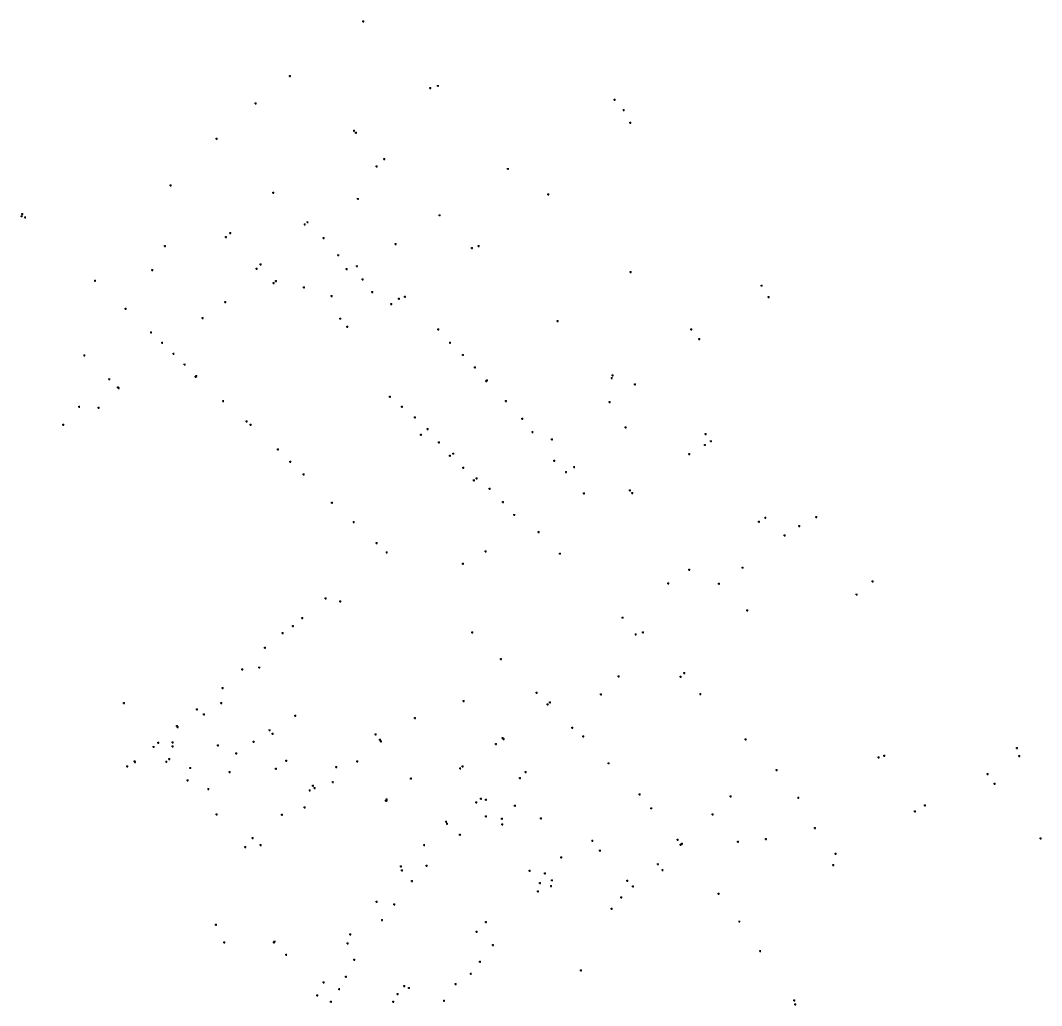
# Model space of a CAD drawing. Header units: metres. Extents: x 363000 to 405963, y 1840183 to 1859877.
# Drawn here: x 405425 to 405751.1, y 1859563.1 to 1859877.5 of the extents above; entities that cross this region are included whole.
import ezdxf

# ---------------------------------------------------------------- set-up
doc = ezdxf.new("R2010")
doc.units = ezdxf.units.M
doc.header["$LTSCALE"] = 0.4
doc.layers.add('11', color=7, linetype='Continuous', lineweight=25)

msp = doc.modelspace()

# ---------------------------------------------------------------- linework, layer by layer
at = {"layer": '11'}
for p, q in [((405534.76, 1859877.17), (405534.13, 1859877.17)), ((405534.45, 1859877.48), (405534.45, 1859876.86)), ((405511.37, 1859859.71), (405510.74, 1859859.71)), ((405511.05, 1859860.02), (405511.05, 1859859.4)), ((405555.82, 1859856.14), (405555.82, 1859855.52)), ((405558.61, 1859856.56), (405557.99, 1859856.56)), ((405558.3, 1859856.87), (405558.3, 1859856.25)), ((405556.13, 1859855.83), (405555.51, 1859855.83)), ((405500.36, 1859850.99), (405499.74, 1859850.99)), ((405500.05, 1859851.31), (405500.05, 1859850.68)), ((405615.07, 1859852.11), (405614.44, 1859852.11)), ((405614.75, 1859852.42), (405614.75, 1859851.79)), ((405617.95, 1859848.83), (405617.33, 1859848.83)), ((405617.64, 1859849.14), (405617.64, 1859848.52)), ((405620.02, 1859844.81), (405619.39, 1859844.81)), ((405619.71, 1859845.12), (405619.71, 1859844.49)), ((405487.91, 1859839.72), (405487.29, 1859839.72)), ((405487.6, 1859840.04), (405487.6, 1859839.41)), ((405531.83, 1859842.25), (405531.21, 1859842.25)), ((405531.52, 1859842.57), (405531.52, 1859841.94)), ((405532.44, 1859841.6), (405531.81, 1859841.6)), ((405532.12, 1859841.92), (405532.12, 1859841.29)), ((405541.51, 1859833.21), (405540.89, 1859833.21)), ((405541.2, 1859833.52), (405541.2, 1859832.9)), ((405539.07, 1859830.82), (405538.44, 1859830.82)), ((405538.75, 1859831.13), (405538.75, 1859830.51)), ((405580.92, 1859830.07), (405580.29, 1859830.07)), ((405580.6, 1859830.38), (405580.6, 1859829.76)), ((405473.22, 1859824.8), (405472.59, 1859824.8)), ((405472.91, 1859825.12), (405472.91, 1859824.49)), ((405506.05, 1859822.46), (405505.42, 1859822.46)), ((405505.73, 1859822.78), (405505.73, 1859822.15)), ((405533.09, 1859820.49), (405532.47, 1859820.49)), ((405532.78, 1859820.8), (405532.78, 1859820.18)), ((405593.85, 1859821.92), (405593.23, 1859821.92)), ((405593.54, 1859822.23), (405593.54, 1859821.6)), ((405425.61, 1859814.95), (405424.99, 1859814.95)), ((405425.88, 1859815.63), (405425.25, 1859815.63)), ((405425.3, 1859815.27), (405425.3, 1859814.64)), ((405425.57, 1859815.95), (405425.57, 1859815.32)), ((405426.77, 1859814.54), (405426.15, 1859814.54)), ((405426.46, 1859814.85), (405426.46, 1859814.23)), ((405559.1, 1859815.27), (405558.48, 1859815.27)), ((405558.79, 1859815.59), (405558.79, 1859814.96)), ((405516.07, 1859812.39), (405515.45, 1859812.39)), ((405515.76, 1859812.7), (405515.76, 1859812.08)), ((405516.93, 1859813.04), (405516.3, 1859813.04)), ((405516.62, 1859813.35), (405516.62, 1859812.72)), ((405490.94, 1859808.33), (405490.32, 1859808.33)), ((405490.63, 1859808.65), (405490.63, 1859808.02)), ((405492.31, 1859809.55), (405491.69, 1859809.55)), ((405492, 1859809.86), (405492, 1859809.23)), ((405522.1, 1859807.99), (405521.48, 1859807.99)), ((405521.79, 1859808.31), (405521.79, 1859807.68)), ((405471.44, 1859805.45), (405470.81, 1859805.45)), ((405471.12, 1859805.77), (405471.12, 1859805.14)), ((405545.06, 1859806.1), (405544.44, 1859806.1)), ((405544.75, 1859806.41), (405544.75, 1859805.79)), ((405569.5, 1859804.83), (405568.88, 1859804.83)), ((405569.19, 1859805.14), (405569.19, 1859804.52)), ((405571.61, 1859805.41), (405570.98, 1859805.41)), ((405571.29, 1859805.72), (405571.29, 1859805.1)), ((405526.79, 1859802.51), (405526.16, 1859802.51)), ((405526.47, 1859802.82), (405526.47, 1859802.2)), ((405467.42, 1859797.74), (405466.79, 1859797.74)), ((405467.11, 1859798.06), (405467.11, 1859797.43)), ((405500.68, 1859798.24), (405500.05, 1859798.24)), ((405500.36, 1859798.55), (405500.36, 1859797.93)), ((405501.94, 1859799.56), (405501.32, 1859799.56)), ((405501.63, 1859799.88), (405501.63, 1859799.25)), ((405529.41, 1859798.12), (405528.79, 1859798.12)), ((405529.1, 1859798.43), (405529.1, 1859797.81)), ((405532.75, 1859799), (405532.13, 1859799)), ((405532.44, 1859799.31), (405532.44, 1859798.68)), ((405620.16, 1859797.15), (405619.53, 1859797.15)), ((405619.85, 1859797.46), (405619.85, 1859796.83)), ((405449.11, 1859794.34), (405448.49, 1859794.34)), ((405448.8, 1859794.65), (405448.8, 1859794.03)), ((405505.77, 1859793.96), (405505.77, 1859793.33)), ((405506.84, 1859794.22), (405506.22, 1859794.22)), ((405506.53, 1859794.53), (405506.53, 1859793.91)), ((405534.54, 1859794.76), (405533.92, 1859794.76)), ((405534.23, 1859795.07), (405534.23, 1859794.45)), ((405506.09, 1859793.64), (405505.46, 1859793.64)), ((405515.79, 1859792.23), (405515.16, 1859792.23)), ((405515.47, 1859792.54), (405515.47, 1859791.92)), ((405537.65, 1859790.8), (405537.03, 1859790.8)), ((405537.34, 1859791.11), (405537.34, 1859790.48)), ((405661.95, 1859792.82), (405661.32, 1859792.82)), ((405661.63, 1859793.13), (405661.63, 1859792.51)), ((405490.71, 1859787.54), (405490.09, 1859787.54)), ((405490.4, 1859787.85), (405490.4, 1859787.23)), ((405524.68, 1859789.52), (405524.06, 1859789.52)), ((405524.37, 1859789.83), (405524.37, 1859789.2)), ((405546.18, 1859788.63), (405545.56, 1859788.63)), ((405545.87, 1859788.94), (405545.87, 1859788.32)), ((405548.03, 1859789.3), (405547.4, 1859789.3)), ((405547.71, 1859789.61), (405547.71, 1859788.98)), ((405664.25, 1859789.17), (405663.62, 1859789.17)), ((405663.94, 1859789.48), (405663.94, 1859788.86)), ((405458.86, 1859785.43), (405458.24, 1859785.43)), ((405458.55, 1859785.74), (405458.55, 1859785.12)), ((405543.74, 1859786.95), (405543.12, 1859786.95)), ((405543.43, 1859787.27), (405543.43, 1859786.64)), ((405483.47, 1859782.42), (405482.85, 1859782.42)), ((405483.16, 1859782.74), (405483.16, 1859782.11)), ((405527.46, 1859782.29), (405526.83, 1859782.29)), ((405527.14, 1859782.6), (405527.14, 1859781.98)), ((405596.8, 1859781.52), (405596.18, 1859781.52)), ((405596.49, 1859781.83), (405596.49, 1859781.21)), ((405467, 1859777.91), (405466.38, 1859777.91)), ((405466.69, 1859778.23), (405466.69, 1859777.6)), ((405529.69, 1859779.67), (405529.06, 1859779.67)), ((405529.37, 1859779.98), (405529.37, 1859779.36)), ((405558.75, 1859778.86), (405558.12, 1859778.86)), ((405558.44, 1859779.18), (405558.44, 1859778.55)), ((405639.51, 1859778.87), (405638.88, 1859778.87)), ((405639.2, 1859779.18), (405639.2, 1859778.56)), ((405470.52, 1859774.6), (405469.9, 1859774.6)), ((405470.21, 1859774.91), (405470.21, 1859774.29)), ((405562.5, 1859774.59), (405561.87, 1859774.59)), ((405562.18, 1859774.9), (405562.18, 1859774.28)), ((405642.12, 1859775.79), (405641.49, 1859775.79)), ((405641.8, 1859776.1), (405641.8, 1859775.48)), ((405474.14, 1859771.11), (405473.52, 1859771.11)), ((405473.83, 1859771.42), (405473.83, 1859770.79)), ((405445.71, 1859770.49), (405445.09, 1859770.49)), ((405445.4, 1859770.81), (405445.4, 1859770.18)), ((405477.43, 1859767.92), (405477.43, 1859767.3)), ((405566.55, 1859770.69), (405565.93, 1859770.69)), ((405566.24, 1859771), (405566.24, 1859770.38)), ((405477.75, 1859767.61), (405477.12, 1859767.61)), ((405570.38, 1859766.74), (405569.76, 1859766.74)), ((405570.07, 1859767.05), (405570.07, 1859766.43)), ((405453.65, 1859762.93), (405453.02, 1859762.93)), ((405453.34, 1859763.24), (405453.34, 1859762.62)), ((405481.2, 1859763.75), (405480.58, 1859763.75)), ((405481.41, 1859763.92), (405480.78, 1859763.92)), ((405480.89, 1859764.06), (405480.89, 1859763.44)), ((405481.1, 1859764.23), (405481.1, 1859763.6)), ((405574.06, 1859762.38), (405573.44, 1859762.38)), ((405574.27, 1859762.52), (405573.64, 1859762.52)), ((405573.75, 1859762.69), (405573.75, 1859762.07)), ((405573.95, 1859762.83), (405573.95, 1859762.21)), ((405614.12, 1859763.3), (405613.5, 1859763.3)), ((405614.35, 1859764.17), (405613.73, 1859764.17)), ((405613.81, 1859763.62), (405613.81, 1859762.99)), ((405614.04, 1859764.48), (405614.04, 1859763.86)), ((405621.22, 1859761.56), (405621.22, 1859760.94)), ((405456.41, 1859760.32), (405455.78, 1859760.32)), ((405456.6, 1859760.14), (405455.97, 1859760.14)), ((405456.1, 1859760.63), (405456.1, 1859760.01)), ((405456.28, 1859760.45), (405456.28, 1859759.83)), ((405621.54, 1859761.25), (405620.91, 1859761.25)), ((405490, 1859755.99), (405489.38, 1859755.99)), ((405489.69, 1859756.3), (405489.69, 1859755.68)), ((405543.3, 1859757.33), (405542.67, 1859757.33)), ((405542.99, 1859757.64), (405542.99, 1859757.01)), ((405580.36, 1859755.95), (405579.74, 1859755.95)), ((405580.05, 1859756.26), (405580.05, 1859755.63)), ((405613.47, 1859755.68), (405612.85, 1859755.68)), ((405613.16, 1859755.99), (405613.16, 1859755.37)), ((405444.01, 1859754.11), (405443.39, 1859754.11)), ((405443.7, 1859754.43), (405443.7, 1859753.8)), ((405450.2, 1859753.85), (405449.57, 1859753.85)), ((405449.89, 1859754.16), (405449.89, 1859753.53)), ((405547.12, 1859754.16), (405546.49, 1859754.16)), ((405546.81, 1859754.47), (405546.81, 1859753.85)), ((405438.92, 1859748.44), (405438.29, 1859748.44)), ((405438.6, 1859748.75), (405438.6, 1859748.13)), ((405497.51, 1859749.43), (405496.88, 1859749.43)), ((405497.19, 1859749.74), (405497.19, 1859749.11)), ((405498.81, 1859748.38), (405498.19, 1859748.38)), ((405498.5, 1859748.69), (405498.5, 1859748.06)), ((405551.27, 1859750.73), (405550.65, 1859750.73)), ((405550.96, 1859751.04), (405550.96, 1859750.42)), ((405585.57, 1859750.3), (405584.94, 1859750.3)), ((405585.26, 1859750.61), (405585.26, 1859749.99)), ((405553.2, 1859745.19), (405552.57, 1859745.19)), ((405552.89, 1859745.5), (405552.89, 1859744.88)), ((405555.34, 1859747.02), (405554.72, 1859747.02)), ((405555.03, 1859747.33), (405555.03, 1859746.71)), ((405588.79, 1859746.11), (405588.16, 1859746.11)), ((405588.48, 1859746.42), (405588.48, 1859745.79)), ((405618.59, 1859747.6), (405617.96, 1859747.6)), ((405618.27, 1859747.91), (405618.27, 1859747.28)), ((405644.07, 1859745.42), (405643.45, 1859745.42)), ((405643.76, 1859745.73), (405643.76, 1859745.11)), ((405558.94, 1859742.78), (405558.31, 1859742.78)), ((405558.62, 1859743.09), (405558.62, 1859742.47)), ((405595.01, 1859743.75), (405594.38, 1859743.75)), ((405594.7, 1859744.06), (405594.7, 1859743.44)), ((405643.85, 1859741.96), (405643.22, 1859741.96)), ((405643.53, 1859742.27), (405643.53, 1859741.65)), ((405645.78, 1859743.14), (405645.16, 1859743.14)), ((405645.47, 1859743.45), (405645.47, 1859742.83)), ((405507.51, 1859740.54), (405506.88, 1859740.54)), ((405507.19, 1859740.86), (405507.19, 1859740.23)), ((405562.47, 1859738.54), (405561.84, 1859738.54)), ((405562.15, 1859738.85), (405562.15, 1859738.22)), ((405563.48, 1859739.2), (405562.86, 1859739.2)), ((405563.17, 1859739.51), (405563.17, 1859738.89)), ((405638.86, 1859739.01), (405638.24, 1859739.01)), ((405638.55, 1859739.32), (405638.55, 1859738.69)), ((405511.45, 1859736.58), (405510.82, 1859736.58)), ((405511.14, 1859736.89), (405511.14, 1859736.27)), ((405595.8, 1859736.93), (405595.17, 1859736.93)), ((405595.48, 1859737.24), (405595.48, 1859736.61)), ((405601.79, 1859735.21), (405601.79, 1859734.58)), ((405515.73, 1859732.51), (405515.1, 1859732.51)), ((405515.42, 1859732.82), (405515.42, 1859732.2)), ((405566.75, 1859734.68), (405566.12, 1859734.68)), ((405566.43, 1859735), (405566.43, 1859734.37)), ((405599.53, 1859733.26), (405598.91, 1859733.26)), ((405599.22, 1859733.57), (405599.22, 1859732.95)), ((405602.1, 1859734.9), (405601.48, 1859734.9)), ((405570.12, 1859730.7), (405569.5, 1859730.7)), ((405570.14, 1859730.68), (405569.52, 1859730.68)), ((405569.81, 1859731.01), (405569.81, 1859730.38)), ((405569.83, 1859730.99), (405569.83, 1859730.36)), ((405570.95, 1859731.28), (405570.32, 1859731.28)), ((405570.63, 1859731.6), (405570.63, 1859730.97)), ((405575.14, 1859727.98), (405574.52, 1859727.98)), ((405574.83, 1859728.29), (405574.83, 1859727.67)), ((405605.19, 1859726.53), (405604.57, 1859726.53)), ((405604.88, 1859726.84), (405604.88, 1859726.21)), ((405619.88, 1859727.42), (405619.26, 1859727.42)), ((405619.57, 1859727.74), (405619.57, 1859727.11)), ((405620.7, 1859726.56), (405620.07, 1859726.56)), ((405620.39, 1859726.87), (405620.39, 1859726.25)), ((405524.72, 1859723.47), (405524.1, 1859723.47)), ((405524.41, 1859723.78), (405524.41, 1859723.16)), ((405579.41, 1859723.74), (405578.78, 1859723.74)), ((405579.09, 1859724.05), (405579.09, 1859723.43)), ((405582.98, 1859719.63), (405582.36, 1859719.63)), ((405582.67, 1859719.94), (405582.67, 1859719.32)), ((405662.88, 1859719.07), (405662.88, 1859718.44)), ((405679.43, 1859718.91), (405678.81, 1859718.91)), ((405679.12, 1859719.22), (405679.12, 1859718.59)), ((405531.73, 1859717.3), (405531.1, 1859717.3)), ((405531.41, 1859717.61), (405531.41, 1859716.98)), ((405661.15, 1859717.4), (405660.52, 1859717.4)), ((405660.84, 1859717.72), (405660.84, 1859717.09)), ((405663.19, 1859718.75), (405662.57, 1859718.75)), ((405673.99, 1859716.04), (405673.37, 1859716.04)), ((405673.68, 1859716.35), (405673.68, 1859715.72)), ((405590.75, 1859714.15), (405590.13, 1859714.15)), ((405590.44, 1859714.46), (405590.44, 1859713.84)), ((405669.34, 1859713.12), (405668.72, 1859713.12)), ((405669.03, 1859713.43), (405669.03, 1859712.81)), ((405538.98, 1859710.68), (405538.35, 1859710.68)), ((405538.66, 1859711), (405538.66, 1859710.37)), ((405542.26, 1859707.62), (405541.64, 1859707.62)), ((405541.95, 1859707.94), (405541.95, 1859707.31)), ((405573.79, 1859707.95), (405573.16, 1859707.95)), ((405573.48, 1859708.27), (405573.48, 1859707.64)), ((405597.55, 1859707.28), (405596.93, 1859707.28)), ((405597.24, 1859707.6), (405597.24, 1859706.97)), ((405566.55, 1859704.09), (405565.92, 1859704.09)), ((405566.23, 1859704.4), (405566.23, 1859703.77)), ((405655.92, 1859702.81), (405655.29, 1859702.81)), ((405655.6, 1859703.12), (405655.6, 1859702.5)), ((405638.83, 1859702.13), (405638.21, 1859702.13)), ((405638.52, 1859702.44), (405638.52, 1859701.81)), ((405632.17, 1859697.8), (405631.54, 1859697.8)), ((405631.86, 1859698.11), (405631.86, 1859697.49)), ((405648.31, 1859697.68), (405647.68, 1859697.68)), ((405648, 1859697.99), (405648, 1859697.37)), ((405697.43, 1859698.44), (405696.81, 1859698.44)), ((405697.12, 1859698.75), (405697.12, 1859698.13)), ((405522.7, 1859692.97), (405522.07, 1859692.97)), ((405522.38, 1859693.28), (405522.38, 1859692.66)), ((405692.33, 1859694.2), (405691.71, 1859694.2)), ((405692.02, 1859694.51), (405692.02, 1859693.89)), ((405527.4, 1859692.04), (405526.78, 1859692.04)), ((405527.09, 1859692.35), (405527.09, 1859691.73)), ((405515.28, 1859686.73), (405514.65, 1859686.73)), ((405514.97, 1859687.04), (405514.97, 1859686.42)), ((405617.59, 1859686.85), (405616.97, 1859686.85)), ((405617.28, 1859687.16), (405617.28, 1859686.54)), ((405657.39, 1859689.16), (405656.76, 1859689.16)), ((405657.08, 1859689.47), (405657.08, 1859688.85)), ((405512.32, 1859684.18), (405511.69, 1859684.18)), ((405512.01, 1859684.49), (405512.01, 1859683.87)), ((405508.98, 1859681.95), (405508.35, 1859681.95)), ((405508.66, 1859682.26), (405508.66, 1859681.63)), ((405569.6, 1859682.11), (405568.97, 1859682.11)), ((405569.29, 1859682.42), (405569.29, 1859681.8)), ((405621.78, 1859681.49), (405621.16, 1859681.49)), ((405621.47, 1859681.81), (405621.47, 1859681.18)), ((405624.1, 1859682.08), (405623.48, 1859682.08)), ((405623.79, 1859682.39), (405623.79, 1859681.77)), ((405503.34, 1859677.27), (405502.71, 1859677.27)), ((405503.03, 1859677.58), (405503.03, 1859676.96)), ((405578.77, 1859673.58), (405578.14, 1859673.58)), ((405578.45, 1859673.89), (405578.45, 1859673.27)), ((405496.13, 1859670.29), (405495.51, 1859670.29)), ((405495.82, 1859670.6), (405495.82, 1859669.98)), ((405501.59, 1859670.9), (405500.96, 1859670.9)), ((405501.28, 1859671.21), (405501.28, 1859670.58)), ((405616.29, 1859668.11), (405615.66, 1859668.11)), ((405615.98, 1859668.42), (405615.98, 1859667.8)), ((405636.15, 1859667.95), (405635.52, 1859667.95)), ((405635.84, 1859668.26), (405635.84, 1859667.63)), ((405637.28, 1859669.11), (405636.66, 1859669.11)), ((405636.97, 1859669.43), (405636.97, 1859668.8)), ((405489.86, 1859664.35), (405489.24, 1859664.35)), ((405489.55, 1859664.67), (405489.55, 1859664.04)), ((405566.76, 1859660.19), (405566.13, 1859660.19)), ((405566.45, 1859660.5), (405566.45, 1859659.88)), ((405590.13, 1859662.91), (405589.5, 1859662.91)), ((405589.82, 1859663.22), (405589.82, 1859662.6)), ((405610.66, 1859662.31), (405610.04, 1859662.31)), ((405610.35, 1859662.62), (405610.35, 1859662)), ((405642.44, 1859662.48), (405641.81, 1859662.48)), ((405642.12, 1859662.79), (405642.12, 1859662.16)), ((405458.32, 1859659.55), (405457.7, 1859659.55)), ((405458.01, 1859659.87), (405458.01, 1859659.24)), ((405481.64, 1859657.59), (405481.02, 1859657.59)), ((405481.33, 1859657.9), (405481.33, 1859657.27)), ((405489.43, 1859659.57), (405488.81, 1859659.57)), ((405489.12, 1859659.88), (405489.12, 1859659.26)), ((405593.59, 1859659.14), (405592.96, 1859659.14)), ((405593.27, 1859659.45), (405593.27, 1859658.83)), ((405594.36, 1859659.82), (405593.74, 1859659.82)), ((405594.05, 1859660.13), (405594.05, 1859659.5)), ((405483.86, 1859655.91), (405483.24, 1859655.91)), ((405483.55, 1859656.23), (405483.55, 1859655.6)), ((405513.01, 1859655.53), (405512.38, 1859655.53)), ((405512.69, 1859655.84), (405512.69, 1859655.22)), ((405551.29, 1859654.83), (405550.66, 1859654.83)), ((405550.98, 1859655.14), (405550.98, 1859654.51)), ((405475.21, 1859652.2), (405474.58, 1859652.2)), ((405475.48, 1859651.87), (405474.86, 1859651.87)), ((405474.89, 1859652.51), (405474.89, 1859651.89)), ((405475.17, 1859652.19), (405475.17, 1859651.56)), ((405504.81, 1859650.9), (405504.19, 1859650.9)), ((405504.5, 1859651.21), (405504.5, 1859650.59)), ((405601.53, 1859651.69), (405600.9, 1859651.69)), ((405601.22, 1859652), (405601.22, 1859651.38)), ((405468.96, 1859647.24), (405468.96, 1859646.61)), ((405473.56, 1859647.33), (405473.56, 1859646.71)), ((405499.74, 1859647.21), (405499.11, 1859647.21)), ((405499.43, 1859647.52), (405499.43, 1859646.89)), ((405505.79, 1859649.82), (405505.17, 1859649.82)), ((405505.48, 1859650.13), (405505.48, 1859649.51)), ((405538.7, 1859649.56), (405538.08, 1859649.56)), ((405538.39, 1859649.87), (405538.39, 1859649.25)), ((405540.09, 1859647.82), (405539.47, 1859647.82)), ((405540.39, 1859647.33), (405539.76, 1859647.33)), ((405539.78, 1859648.14), (405539.78, 1859647.51)), ((405540.08, 1859647.65), (405540.08, 1859647.02)), ((405579.22, 1859648.41), (405578.59, 1859648.41)), ((405578.9, 1859648.73), (405578.9, 1859648.1)), ((405579.57, 1859648.05), (405578.94, 1859648.05)), ((405579.25, 1859648.37), (405579.25, 1859647.74)), ((405605.03, 1859648.92), (405604.4, 1859648.92)), ((405604.71, 1859649.23), (405604.71, 1859648.61)), ((405656.82, 1859647.99), (405656.2, 1859647.99)), ((405656.51, 1859648.3), (405656.51, 1859647.67)), ((405467.8, 1859645.58), (405467.17, 1859645.58)), ((405467.49, 1859645.89), (405467.49, 1859645.27)), ((405469.28, 1859646.92), (405468.65, 1859646.92)), ((405473.87, 1859647.02), (405473.25, 1859647.02)), ((405473.89, 1859645.76), (405473.27, 1859645.76)), ((405473.58, 1859646.07), (405473.58, 1859645.45)), ((405488.35, 1859646.07), (405487.73, 1859646.07)), ((405488.04, 1859646.38), (405488.04, 1859645.76)), ((405577.13, 1859646.44), (405576.5, 1859646.44)), ((405576.82, 1859646.75), (405576.82, 1859646.13)), ((405743.48, 1859645.21), (405742.85, 1859645.21)), ((405743.17, 1859645.52), (405743.17, 1859644.9)), ((405461.69, 1859640.92), (405461.06, 1859640.92)), ((405461.89, 1859640.7), (405461.27, 1859640.7)), ((405461.37, 1859641.23), (405461.37, 1859640.61)), ((405461.58, 1859641.01), (405461.58, 1859640.39)), ((405471.89, 1859640.83), (405471.27, 1859640.83)), ((405471.58, 1859641.14), (405471.58, 1859640.52)), ((405472.83, 1859641.66), (405472.21, 1859641.66)), ((405472.52, 1859641.98), (405472.52, 1859641.35)), ((405494.22, 1859643.46), (405493.6, 1859643.46)), ((405493.91, 1859643.77), (405493.91, 1859643.14)), ((405510.21, 1859641.19), (405509.58, 1859641.19)), ((405509.9, 1859641.5), (405509.9, 1859640.88)), ((405532.81, 1859640.94), (405532.19, 1859640.94)), ((405532.5, 1859641.25), (405532.5, 1859640.63)), ((405612.75, 1859640.67), (405612.75, 1859640.05)), ((405699.3, 1859642.19), (405698.68, 1859642.19)), ((405698.99, 1859642.5), (405698.99, 1859641.87)), ((405701.17, 1859642.72), (405700.54, 1859642.72)), ((405700.86, 1859643.04), (405700.86, 1859642.41)), ((405744.29, 1859642.64), (405743.66, 1859642.64)), ((405743.97, 1859642.95), (405743.97, 1859642.33)), ((405459.36, 1859639.31), (405458.74, 1859639.31)), ((405459.05, 1859639.62), (405459.05, 1859638.99)), ((405479.51, 1859638.87), (405478.89, 1859638.87)), ((405479.2, 1859639.19), (405479.2, 1859638.56)), ((405492.03, 1859637.51), (405491.41, 1859637.51)), ((405491.72, 1859637.82), (405491.72, 1859637.19)), ((405506.83, 1859638.65), (405506.21, 1859638.65)), ((405506.52, 1859638.96), (405506.52, 1859638.34)), ((405526.12, 1859639.11), (405525.5, 1859639.11)), ((405525.81, 1859639.42), (405525.81, 1859638.79)), ((405565.69, 1859638.75), (405565.07, 1859638.75)), ((405565.38, 1859639.06), (405565.38, 1859638.43)), ((405566.53, 1859639.34), (405565.9, 1859639.34)), ((405566.22, 1859639.65), (405566.22, 1859639.02)), ((405586.64, 1859637.51), (405586.02, 1859637.51)), ((405586.33, 1859637.82), (405586.33, 1859637.2)), ((405613.07, 1859640.36), (405612.44, 1859640.36)), ((405666.74, 1859638.2), (405666.11, 1859638.2)), ((405666.43, 1859638.51), (405666.43, 1859637.89)), ((405478.69, 1859634.88), (405478.07, 1859634.88)), ((405478.38, 1859635.19), (405478.38, 1859634.57)), ((405525.02, 1859634.35), (405524.4, 1859634.35)), ((405524.71, 1859634.67), (405524.71, 1859634.04)), ((405550.02, 1859635.47), (405549.39, 1859635.47)), ((405549.7, 1859635.79), (405549.7, 1859635.16)), ((405584.77, 1859635.66), (405584.14, 1859635.66)), ((405584.45, 1859635.98), (405584.45, 1859635.35)), ((405734.11, 1859636.9), (405733.48, 1859636.9)), ((405733.8, 1859637.21), (405733.8, 1859636.59)), ((405736.07, 1859634.14), (405736.07, 1859633.52)), ((405485.31, 1859632.09), (405484.69, 1859632.09)), ((405485, 1859632.4), (405485, 1859631.78)), ((405517.68, 1859631.66), (405517.05, 1859631.66)), ((405517.36, 1859631.97), (405517.36, 1859631.34)), ((405518.71, 1859633.14), (405518.09, 1859633.14)), ((405518.4, 1859633.45), (405518.4, 1859632.83)), ((405519.24, 1859632.42), (405518.61, 1859632.42)), ((405518.93, 1859632.74), (405518.93, 1859632.11)), ((405736.39, 1859633.83), (405735.76, 1859633.83)), ((405542.02, 1859628.42), (405541.39, 1859628.42)), ((405542.18, 1859628.86), (405541.55, 1859628.86)), ((405542.26, 1859628.54), (405541.63, 1859628.54)), ((405541.7, 1859628.74), (405541.7, 1859628.11)), ((405541.86, 1859629.17), (405541.86, 1859628.55)), ((405541.95, 1859628.85), (405541.95, 1859628.23)), ((405570.85, 1859627.89), (405570.23, 1859627.89)), ((405570.54, 1859628.2), (405570.54, 1859627.58)), ((405572.36, 1859629.05), (405571.73, 1859629.05)), ((405572.05, 1859629.36), (405572.05, 1859628.74)), ((405573.91, 1859628.71), (405573.29, 1859628.71)), ((405573.6, 1859629.02), (405573.6, 1859628.4)), ((405623.01, 1859630.45), (405622.39, 1859630.45)), ((405622.7, 1859630.76), (405622.7, 1859630.14)), ((405652.04, 1859629.73), (405651.41, 1859629.73)), ((405651.73, 1859630.05), (405651.73, 1859629.42)), ((405673.73, 1859629.34), (405673.11, 1859629.34)), ((405673.42, 1859629.65), (405673.42, 1859629.03)), ((405487.64, 1859624.37), (405487.64, 1859623.74)), ((405516.06, 1859626.31), (405515.43, 1859626.31)), ((405515.74, 1859626.63), (405515.74, 1859626)), ((405583.25, 1859626.81), (405582.62, 1859626.81)), ((405582.93, 1859627.12), (405582.93, 1859626.5)), ((405626.7, 1859626), (405626.07, 1859626)), ((405626.38, 1859626.31), (405626.38, 1859625.69)), ((405646.05, 1859624.32), (405646.05, 1859623.69)), ((405710.9, 1859624.98), (405710.28, 1859624.98)), ((405710.59, 1859625.29), (405710.59, 1859624.67)), ((405714.15, 1859626.9), (405713.53, 1859626.9)), ((405713.84, 1859627.21), (405713.84, 1859626.59)), ((405487.96, 1859624.06), (405487.33, 1859624.06)), ((405508.78, 1859623.94), (405508.15, 1859623.94)), ((405508.46, 1859624.26), (405508.46, 1859623.63)), ((405561.22, 1859621.74), (405560.6, 1859621.74)), ((405560.91, 1859622.05), (405560.91, 1859621.42)), ((405561.54, 1859621.08), (405560.91, 1859621.08)), ((405561.22, 1859621.4), (405561.22, 1859620.77)), ((405573.94, 1859623.37), (405573.32, 1859623.37)), ((405573.63, 1859623.68), (405573.63, 1859623.05)), ((405579.07, 1859622.69), (405578.45, 1859622.69)), ((405578.76, 1859623), (405578.76, 1859622.38)), ((405578.83, 1859621.14), (405578.83, 1859620.51)), ((405591.52, 1859622.73), (405590.89, 1859622.73)), ((405591.2, 1859623.05), (405591.2, 1859622.42)), ((405646.36, 1859624), (405645.74, 1859624)), ((405565.3, 1859617.83), (405565.3, 1859617.2)), ((405579.14, 1859620.83), (405578.52, 1859620.83)), ((405679.05, 1859619.71), (405678.43, 1859619.71)), ((405678.74, 1859620.02), (405678.74, 1859619.4)), ((405499.43, 1859616.47), (405498.8, 1859616.47)), ((405499.11, 1859616.78), (405499.11, 1859616.15)), ((405501.67, 1859614.57), (405501.67, 1859613.95)), ((405553.88, 1859614.57), (405553.88, 1859613.95)), ((405565.61, 1859617.51), (405564.99, 1859617.51)), ((405607.94, 1859615.6), (405607.32, 1859615.6)), ((405607.63, 1859615.91), (405607.63, 1859615.29)), ((405635.12, 1859615.93), (405634.49, 1859615.93)), ((405634.81, 1859616.25), (405634.81, 1859615.62)), ((405635.79, 1859614.63), (405635.79, 1859614)), ((405636.5, 1859614.72), (405635.88, 1859614.72)), ((405636.19, 1859615.03), (405636.19, 1859614.4)), ((405654.45, 1859615.32), (405653.82, 1859615.32)), ((405654.13, 1859615.63), (405654.13, 1859615.01)), ((405663.36, 1859616.18), (405662.74, 1859616.18)), ((405663.05, 1859616.5), (405663.05, 1859615.87)), ((405751.11, 1859616.42), (405750.49, 1859616.42)), ((405750.8, 1859616.73), (405750.8, 1859616.1)), ((405497.08, 1859613.65), (405496.45, 1859613.65)), ((405496.76, 1859613.96), (405496.76, 1859613.34)), ((405501.99, 1859614.26), (405501.36, 1859614.26)), ((405554.19, 1859614.26), (405553.57, 1859614.26)), ((405610.34, 1859612.49), (405609.72, 1859612.49)), ((405610.03, 1859612.8), (405610.03, 1859612.17)), ((405636.1, 1859614.31), (405635.48, 1859614.31)), ((405685.61, 1859611.47), (405684.99, 1859611.47)), ((405685.3, 1859611.78), (405685.3, 1859611.16)), ((405597.97, 1859610.31), (405597.35, 1859610.31)), ((405597.66, 1859610.62), (405597.66, 1859609.99)), ((405628.84, 1859608.13), (405628.22, 1859608.13)), ((405628.53, 1859608.44), (405628.53, 1859607.82)), ((405684.55, 1859608.2), (405684.55, 1859607.58)), ((405546.81, 1859607.41), (405546.18, 1859607.41)), ((405546.5, 1859607.72), (405546.5, 1859607.09)), ((405547.16, 1859606.13), (405546.53, 1859606.13)), ((405546.84, 1859606.44), (405546.84, 1859605.82)), ((405555, 1859607.61), (405554.37, 1859607.61)), ((405554.68, 1859607.92), (405554.68, 1859607.3)), ((405587.87, 1859606.01), (405587.24, 1859606.01)), ((405587.55, 1859606.32), (405587.55, 1859605.7)), ((405592.77, 1859605.25), (405592.14, 1859605.25)), ((405592.45, 1859605.56), (405592.45, 1859604.93)), ((405630.31, 1859606.29), (405629.69, 1859606.29)), ((405630, 1859606.6), (405630, 1859605.98)), ((405684.86, 1859607.89), (405684.24, 1859607.89)), ((405550.32, 1859602.78), (405549.7, 1859602.78)), ((405550.01, 1859603.09), (405550.01, 1859602.46)), ((405591.16, 1859602.13), (405590.53, 1859602.13)), ((405590.85, 1859602.44), (405590.85, 1859601.81)), ((405595.04, 1859603.02), (405594.42, 1859603.02)), ((405594.43, 1859601.51), (405594.43, 1859600.88)), ((405594.73, 1859603.33), (405594.73, 1859602.71)), ((405619.05, 1859602.83), (405618.43, 1859602.83)), ((405618.74, 1859603.14), (405618.74, 1859602.52)), ((405590.52, 1859599.46), (405589.9, 1859599.46)), ((405590.21, 1859599.77), (405590.21, 1859599.14)), ((405594.74, 1859601.19), (405594.12, 1859601.19)), ((405620.88, 1859601.08), (405620.26, 1859601.08)), ((405620.57, 1859601.39), (405620.57, 1859600.76)), ((405648.28, 1859598.67), (405647.65, 1859598.67)), ((405647.96, 1859598.99), (405647.96, 1859598.36)), ((405539.06, 1859596.15), (405538.43, 1859596.15)), ((405538.74, 1859596.46), (405538.74, 1859595.83)), ((405544.66, 1859595.33), (405544.04, 1859595.33)), ((405544.35, 1859595.64), (405544.35, 1859595.01)), ((405617.19, 1859597.55), (405616.56, 1859597.55)), ((405616.87, 1859597.86), (405616.87, 1859597.23)), ((405614.09, 1859593.9), (405613.47, 1859593.9)), ((405613.78, 1859594.21), (405613.78, 1859593.59)), ((405487.7, 1859588.87), (405487.08, 1859588.87)), ((405487.39, 1859589.18), (405487.39, 1859588.55)), ((405540.78, 1859590.3), (405540.15, 1859590.3)), ((405540.46, 1859590.62), (405540.46, 1859589.99)), ((405573.91, 1859589.69), (405573.29, 1859589.69)), ((405573.6, 1859590), (405573.6, 1859589.38)), ((405654.9, 1859589.83), (405654.27, 1859589.83)), ((405654.58, 1859590.14), (405654.58, 1859589.52)), ((405530.59, 1859585.71), (405529.97, 1859585.71)), ((405530.28, 1859586.03), (405530.28, 1859585.4)), ((405570.99, 1859586.58), (405570.36, 1859586.58)), ((405570.67, 1859586.9), (405570.67, 1859586.27)), ((405490.39, 1859583.19), (405489.77, 1859583.19)), ((405490.08, 1859583.5), (405490.08, 1859582.87)), ((405506.23, 1859583.14), (405505.6, 1859583.14)), ((405506.48, 1859583.45), (405505.86, 1859583.45)), ((405505.91, 1859583.46), (405505.91, 1859582.83)), ((405506.17, 1859583.76), (405506.17, 1859583.13)), ((405529.73, 1859582.83), (405529.11, 1859582.83)), ((405529.42, 1859583.14), (405529.42, 1859582.52)), ((405576.17, 1859582.37), (405575.55, 1859582.37)), ((405575.86, 1859582.69), (405575.86, 1859582.06)), ((405510.12, 1859579.28), (405509.5, 1859579.28)), ((405509.81, 1859579.59), (405509.81, 1859578.97)), ((405661.5, 1859580.38), (405660.87, 1859580.38)), ((405661.19, 1859580.69), (405661.19, 1859580.07)), ((405531.9, 1859577.65), (405531.27, 1859577.65)), ((405531.58, 1859577.96), (405531.58, 1859577.33)), ((405572.04, 1859577.02), (405571.42, 1859577.02)), ((405571.73, 1859577.33), (405571.73, 1859576.71)), ((405529.26, 1859572.23), (405528.64, 1859572.23)), ((405528.95, 1859572.54), (405528.95, 1859571.91)), ((405569.1, 1859573.17), (405568.48, 1859573.17)), ((405568.79, 1859573.48), (405568.79, 1859572.86)), ((405604.25, 1859574.2), (405603.63, 1859574.2)), ((405603.94, 1859574.52), (405603.94, 1859573.89)), ((405522.09, 1859570.39), (405521.47, 1859570.39)), ((405521.78, 1859570.71), (405521.78, 1859570.08)), ((405547.89, 1859569.25), (405547.26, 1859569.25)), ((405547.57, 1859569.56), (405547.57, 1859568.93)), ((405549.05, 1859568.96), (405549.05, 1859568.34)), ((405564.29, 1859569.92), (405563.67, 1859569.92)), ((405563.98, 1859570.23), (405563.98, 1859569.6)), ((405520.09, 1859566.29), (405519.47, 1859566.29)), ((405519.78, 1859566.6), (405519.78, 1859565.98)), ((405527.05, 1859568.23), (405526.43, 1859568.23)), ((405526.74, 1859568.55), (405526.74, 1859567.92)), ((405545.7, 1859566.68), (405545.08, 1859566.68)), ((405545.39, 1859566.99), (405545.39, 1859566.37)), ((405549.36, 1859568.65), (405548.74, 1859568.65)), ((405524.41, 1859564.21), (405523.78, 1859564.21)), ((405524.09, 1859564.53), (405524.09, 1859563.9)), ((405544.34, 1859564.2), (405543.72, 1859564.2)), ((405544.03, 1859564.51), (405544.03, 1859563.88)), ((405560.58, 1859564.57), (405559.95, 1859564.57)), ((405560.26, 1859564.88), (405560.26, 1859564.26)), ((405672.37, 1859564.67), (405671.75, 1859564.67)), ((405672.06, 1859564.98), (405672.06, 1859564.35)), ((405672.75, 1859563.36), (405672.13, 1859563.36)), ((405672.44, 1859563.68), (405672.44, 1859563.05))]:
    msp.add_line(p, q, dxfattribs=at)

doc.saveas('drawing.dxf')
